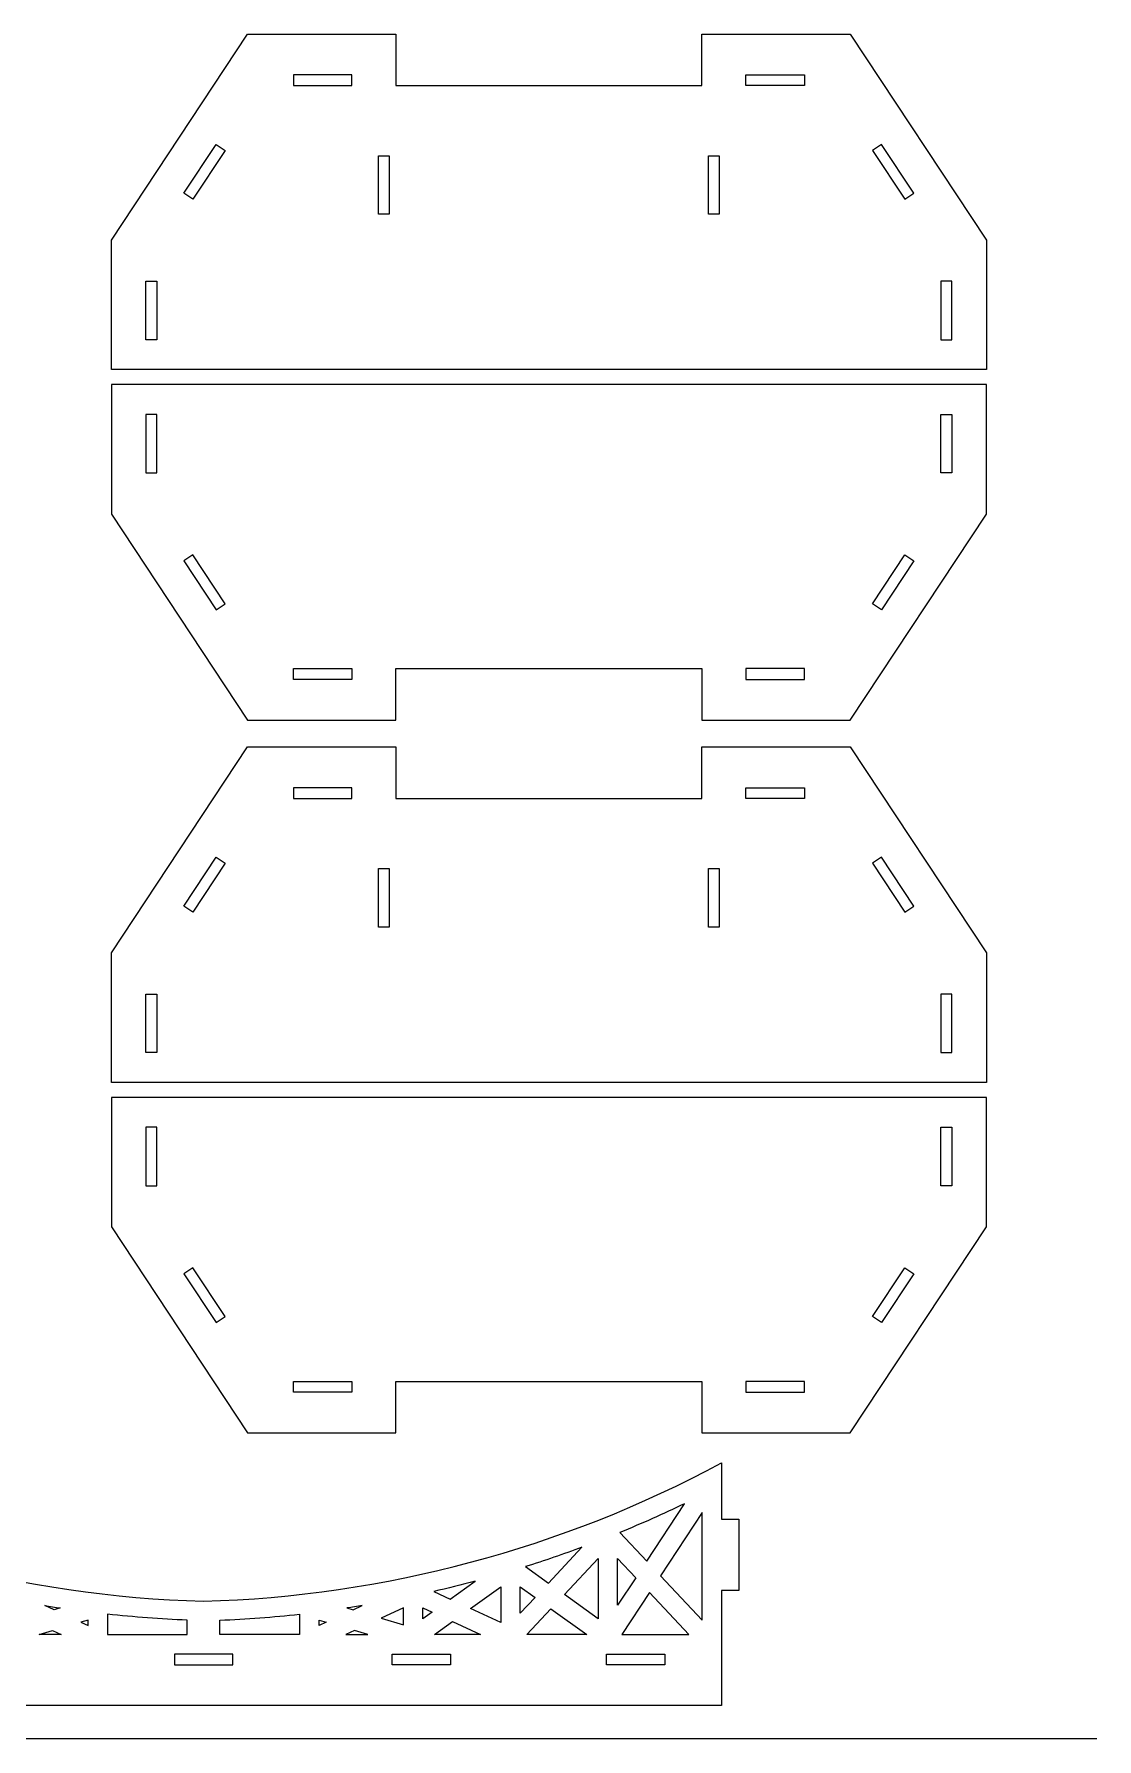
# Model space of a CAD drawing. Header units: millimetres. Extents: x -924 to 692, y -968 to 888.
# Drawn here: x -357 to 36, y -968 to -338 of the extents above; entities that cross this region are included whole.
import ezdxf

# ---------------------------------------------------------------- set-up
doc = ezdxf.new("R2010")
doc.units = ezdxf.units.MM
doc.header["$MEASUREMENT"] = 0

msp = doc.modelspace()

# ---------------------------------------------------------------- linework, layer by layer
at = {"lineweight": 5}
for points, knots in [([(-222.9855, -337.7249), (-222.9855, -337.7249), (-277.7967, -337.7249), (-277.7967, -337.7249), (-277.7967, -337.7249), (-277.7967, -337.7249), (-328.1288, -413.8534), (-328.1288, -413.8534), (-328.1288, -413.8534), (-328.1288, -413.8534), (-328.1288, -461.6747), (-328.1288, -461.6747), (-328.1288, -461.6747), (-328.1288, -461.6747), (-4.6168, -461.6747), (-4.6168, -461.6747), (-4.6168, -461.6747), (-4.6168, -461.6747), (-4.6168, -413.8534), (-4.6168, -413.8534), (-4.6168, -413.8534), (-4.6168, -413.8534), (-54.9488, -337.7249), (-54.9488, -337.7249), (-54.9488, -337.7249), (-54.9488, -337.7249), (-109.76, -337.7249), (-109.76, -337.7249), (-109.76, -337.7249), (-109.76, -337.7249), (-109.76, -356.7657), (-109.76, -356.7657), (-109.76, -356.7657), (-109.76, -356.7657), (-222.9855, -356.7657), (-222.9855, -356.7657), (-222.9855, -356.7657), (-222.9855, -356.7657), (-222.9855, -337.7249), (-222.9855, -337.7249)], [0, 0, 0, 0, 0.1, 0.1, 0.1, 0.1, 0.2, 0.2, 0.2, 0.2, 0.3, 0.3, 0.3, 0.3, 0.4, 0.4, 0.4, 0.4, 0.5, 0.5, 0.5, 0.5, 0.6, 0.6, 0.6, 0.6, 0.7, 0.7, 0.7, 0.7, 0.8, 0.8, 0.8, 0.8, 0.9, 0.9, 0.9, 0.9, 1, 1, 1, 1]), ([(-239.2391, -352.7657), (-239.2391, -352.7657), (-239.2391, -356.7657), (-239.2391, -356.7657), (-239.2391, -356.7657), (-239.2391, -356.7657), (-260.8391, -356.7657), (-260.8391, -356.7657), (-260.8391, -356.7657), (-260.8391, -356.7657), (-260.8391, -352.7657), (-260.8391, -352.7657), (-260.8391, -352.7657), (-260.8391, -352.7657), (-239.2391, -352.7657), (-239.2391, -352.7657)], [0, 0, 0, 0, 0.25, 0.25, 0.25, 0.25, 0.5, 0.5, 0.5, 0.5, 0.75, 0.75, 0.75, 0.75, 1, 1, 1, 1]), ([(-93.5066, -352.7657), (-93.5066, -352.7657), (-93.5066, -356.7657), (-93.5066, -356.7657), (-93.5066, -356.7657), (-93.5066, -356.7657), (-71.9066, -356.7657), (-71.9066, -356.7657), (-71.9066, -356.7657), (-71.9066, -356.7657), (-71.9066, -352.7657), (-71.9066, -352.7657), (-71.9066, -352.7657), (-71.9066, -352.7657), (-93.5066, -352.7657), (-93.5066, -352.7657)], [0, 0, 0, 0, 0.25, 0.25, 0.25, 0.25, 0.5, 0.5, 0.5, 0.5, 0.75, 0.75, 0.75, 0.75, 1, 1, 1, 1]), ([(-301.3255, -396.5217), (-301.3255, -396.5217), (-297.9887, -398.7278), (-297.9887, -398.7278), (-297.9887, -398.7278), (-297.9887, -398.7278), (-286.0762, -380.7097), (-286.0762, -380.7097), (-286.0762, -380.7097), (-286.0762, -380.7097), (-289.4128, -378.5037), (-289.4128, -378.5037), (-289.4128, -378.5037), (-289.4128, -378.5037), (-301.3255, -396.5217), (-301.3255, -396.5217)], [0, 0, 0, 0, 0.25, 0.25, 0.25, 0.25, 0.5, 0.5, 0.5, 0.5, 0.75, 0.75, 0.75, 0.75, 1, 1, 1, 1]), ([(-225.3855, -382.6571), (-225.3855, -382.6571), (-229.3855, -382.6571), (-229.3855, -382.6571), (-229.3855, -382.6571), (-229.3855, -382.6571), (-229.3855, -404.2571), (-229.3855, -404.2571), (-229.3855, -404.2571), (-229.3855, -404.2571), (-225.3855, -404.2571), (-225.3855, -404.2571), (-225.3855, -404.2571), (-225.3855, -404.2571), (-225.3855, -382.6571), (-225.3855, -382.6571)], [0, 0, 0, 0, 0.25, 0.25, 0.25, 0.25, 0.5, 0.5, 0.5, 0.5, 0.75, 0.75, 0.75, 0.75, 1, 1, 1, 1]), ([(-103.36, -382.6571), (-103.36, -382.6571), (-107.36, -382.6571), (-107.36, -382.6571), (-107.36, -382.6571), (-107.36, -382.6571), (-107.36, -404.2571), (-107.36, -404.2571), (-107.36, -404.2571), (-107.36, -404.2571), (-103.36, -404.2571), (-103.36, -404.2571), (-103.36, -404.2571), (-103.36, -404.2571), (-103.36, -382.6571), (-103.36, -382.6571)], [0, 0, 0, 0, 0.25, 0.25, 0.25, 0.25, 0.5, 0.5, 0.5, 0.5, 0.75, 0.75, 0.75, 0.75, 1, 1, 1, 1]), ([(-31.4202, -396.5217), (-31.4202, -396.5217), (-34.7568, -398.7278), (-34.7568, -398.7278), (-34.7568, -398.7278), (-34.7568, -398.7278), (-46.6695, -380.7097), (-46.6695, -380.7097), (-46.6695, -380.7097), (-46.6695, -380.7097), (-43.3327, -378.5037), (-43.3327, -378.5037), (-43.3327, -378.5037), (-43.3327, -378.5037), (-31.4202, -396.5217), (-31.4202, -396.5217)], [0, 0, 0, 0, 0.25, 0.25, 0.25, 0.25, 0.5, 0.5, 0.5, 0.5, 0.75, 0.75, 0.75, 0.75, 1, 1, 1, 1]), ([(-315.3288, -450.6702), (-315.3288, -450.6702), (-311.3288, -450.6702), (-311.3288, -450.6702), (-311.3288, -450.6702), (-311.3288, -450.6702), (-311.3288, -429.0702), (-311.3288, -429.0702), (-311.3288, -429.0702), (-311.3288, -429.0702), (-315.3288, -429.0702), (-315.3288, -429.0702), (-315.3288, -429.0702), (-315.3288, -429.0702), (-315.3288, -450.6702), (-315.3288, -450.6702)], [0, 0, 0, 0, 0.25, 0.25, 0.25, 0.25, 0.5, 0.5, 0.5, 0.5, 0.75, 0.75, 0.75, 0.75, 1, 1, 1, 1]), ([(-17.4168, -450.6702), (-17.4168, -450.6702), (-21.4168, -450.6702), (-21.4168, -450.6702), (-21.4168, -450.6702), (-21.4168, -450.6702), (-21.4168, -429.0702), (-21.4168, -429.0702), (-21.4168, -429.0702), (-21.4168, -429.0702), (-17.4168, -429.0702), (-17.4168, -429.0702), (-17.4168, -429.0702), (-17.4168, -429.0702), (-17.4168, -450.6702), (-17.4168, -450.6702)], [0, 0, 0, 0, 0.25, 0.25, 0.25, 0.25, 0.5, 0.5, 0.5, 0.5, 0.75, 0.75, 0.75, 0.75, 1, 1, 1, 1]), ([(-222.9855, -572.1838), (-222.9855, -572.1838), (-222.9855, -591.2246), (-222.9855, -591.2246), (-222.9855, -591.2246), (-222.9855, -591.2246), (-277.7967, -591.2246), (-277.7967, -591.2246), (-277.7967, -591.2246), (-277.7967, -591.2246), (-328.1288, -515.0961), (-328.1288, -515.0961), (-328.1288, -515.0961), (-328.1288, -515.0961), (-328.1288, -467.2747), (-328.1288, -467.2747), (-328.1288, -467.2747), (-328.1288, -467.2747), (-4.6168, -467.2747), (-4.6168, -467.2747), (-4.6168, -467.2747), (-4.6168, -467.2747), (-4.6168, -515.0961), (-4.6168, -515.0961), (-4.6168, -515.0961), (-4.6168, -515.0961), (-54.9488, -591.2246), (-54.9488, -591.2246), (-54.9488, -591.2246), (-54.9488, -591.2246), (-109.76, -591.2246), (-109.76, -591.2246), (-109.76, -591.2246), (-109.76, -591.2246), (-109.76, -572.1838), (-109.76, -572.1838), (-109.76, -572.1838), (-109.76, -572.1838), (-222.9855, -572.1838), (-222.9855, -572.1838)], [0, 0, 0, 0, 0.1, 0.1, 0.1, 0.1, 0.2, 0.2, 0.2, 0.2, 0.3, 0.3, 0.3, 0.3, 0.4, 0.4, 0.4, 0.4, 0.5, 0.5, 0.5, 0.5, 0.6, 0.6, 0.6, 0.6, 0.7, 0.7, 0.7, 0.7, 0.8, 0.8, 0.8, 0.8, 0.9, 0.9, 0.9, 0.9, 1, 1, 1, 1]), ([(-315.3288, -478.2793), (-315.3288, -478.2793), (-311.3288, -478.2793), (-311.3288, -478.2793), (-311.3288, -478.2793), (-311.3288, -478.2793), (-311.3288, -499.8793), (-311.3288, -499.8793), (-311.3288, -499.8793), (-311.3288, -499.8793), (-315.3288, -499.8793), (-315.3288, -499.8793), (-315.3288, -499.8793), (-315.3288, -499.8793), (-315.3288, -478.2793), (-315.3288, -478.2793)], [0, 0, 0, 0, 0.25, 0.25, 0.25, 0.25, 0.5, 0.5, 0.5, 0.5, 0.75, 0.75, 0.75, 0.75, 1, 1, 1, 1]), ([(-17.4168, -478.2793), (-17.4168, -478.2793), (-21.4168, -478.2793), (-21.4168, -478.2793), (-21.4168, -478.2793), (-21.4168, -478.2793), (-21.4168, -499.8793), (-21.4168, -499.8793), (-21.4168, -499.8793), (-21.4168, -499.8793), (-17.4168, -499.8793), (-17.4168, -499.8793), (-17.4168, -499.8793), (-17.4168, -499.8793), (-17.4168, -478.2793), (-17.4168, -478.2793)], [0, 0, 0, 0, 0.25, 0.25, 0.25, 0.25, 0.5, 0.5, 0.5, 0.5, 0.75, 0.75, 0.75, 0.75, 1, 1, 1, 1]), ([(-301.3255, -532.4278), (-301.3255, -532.4278), (-297.9887, -530.2217), (-297.9887, -530.2217), (-297.9887, -530.2217), (-297.9887, -530.2217), (-286.0762, -548.2398), (-286.0762, -548.2398), (-286.0762, -548.2398), (-286.0762, -548.2398), (-289.4128, -550.4459), (-289.4128, -550.4459), (-289.4128, -550.4459), (-289.4128, -550.4459), (-301.3255, -532.4278), (-301.3255, -532.4278)], [0, 0, 0, 0, 0.25, 0.25, 0.25, 0.25, 0.5, 0.5, 0.5, 0.5, 0.75, 0.75, 0.75, 0.75, 1, 1, 1, 1]), ([(-31.4202, -532.4278), (-31.4202, -532.4278), (-34.7568, -530.2217), (-34.7568, -530.2217), (-34.7568, -530.2217), (-34.7568, -530.2217), (-46.6695, -548.2398), (-46.6695, -548.2398), (-46.6695, -548.2398), (-46.6695, -548.2398), (-43.3327, -550.4459), (-43.3327, -550.4459), (-43.3327, -550.4459), (-43.3327, -550.4459), (-31.4202, -532.4278), (-31.4202, -532.4278)], [0, 0, 0, 0, 0.25, 0.25, 0.25, 0.25, 0.5, 0.5, 0.5, 0.5, 0.75, 0.75, 0.75, 0.75, 1, 1, 1, 1]), ([(-239.2391, -576.1838), (-239.2391, -576.1838), (-239.2391, -572.1838), (-239.2391, -572.1838), (-239.2391, -572.1838), (-239.2391, -572.1838), (-260.8391, -572.1838), (-260.8391, -572.1838), (-260.8391, -572.1838), (-260.8391, -572.1838), (-260.8391, -576.1838), (-260.8391, -576.1838), (-260.8391, -576.1838), (-260.8391, -576.1838), (-239.2391, -576.1838), (-239.2391, -576.1838)], [0, 0, 0, 0, 0.25, 0.25, 0.25, 0.25, 0.5, 0.5, 0.5, 0.5, 0.75, 0.75, 0.75, 0.75, 1, 1, 1, 1]), ([(-93.5066, -576.1838), (-93.5066, -576.1838), (-93.5066, -572.1838), (-93.5066, -572.1838), (-93.5066, -572.1838), (-93.5066, -572.1838), (-71.9066, -572.1838), (-71.9066, -572.1838), (-71.9066, -572.1838), (-71.9066, -572.1838), (-71.9066, -576.1838), (-71.9066, -576.1838), (-71.9066, -576.1838), (-71.9066, -576.1838), (-93.5066, -576.1838), (-93.5066, -576.1838)], [0, 0, 0, 0, 0.25, 0.25, 0.25, 0.25, 0.5, 0.5, 0.5, 0.5, 0.75, 0.75, 0.75, 0.75, 1, 1, 1, 1]), ([(-222.9855, -601.171), (-222.9855, -601.171), (-277.7967, -601.171), (-277.7967, -601.171), (-277.7967, -601.171), (-277.7967, -601.171), (-328.1288, -677.2995), (-328.1288, -677.2995), (-328.1288, -677.2995), (-328.1288, -677.2995), (-328.1288, -725.1208), (-328.1288, -725.1208), (-328.1288, -725.1208), (-328.1288, -725.1208), (-4.6168, -725.1208), (-4.6168, -725.1208), (-4.6168, -725.1208), (-4.6168, -725.1208), (-4.6168, -677.2995), (-4.6168, -677.2995), (-4.6168, -677.2995), (-4.6168, -677.2995), (-54.9488, -601.171), (-54.9488, -601.171), (-54.9488, -601.171), (-54.9488, -601.171), (-109.76, -601.171), (-109.76, -601.171), (-109.76, -601.171), (-109.76, -601.171), (-109.76, -620.2118), (-109.76, -620.2118), (-109.76, -620.2118), (-109.76, -620.2118), (-222.9855, -620.2118), (-222.9855, -620.2118), (-222.9855, -620.2118), (-222.9855, -620.2118), (-222.9855, -601.171), (-222.9855, -601.171)], [0, 0, 0, 0, 0.1, 0.1, 0.1, 0.1, 0.2, 0.2, 0.2, 0.2, 0.3, 0.3, 0.3, 0.3, 0.4, 0.4, 0.4, 0.4, 0.5, 0.5, 0.5, 0.5, 0.6, 0.6, 0.6, 0.6, 0.7, 0.7, 0.7, 0.7, 0.8, 0.8, 0.8, 0.8, 0.9, 0.9, 0.9, 0.9, 1, 1, 1, 1]), ([(-239.2391, -616.2118), (-239.2391, -616.2118), (-239.2391, -620.2118), (-239.2391, -620.2118), (-239.2391, -620.2118), (-239.2391, -620.2118), (-260.8391, -620.2118), (-260.8391, -620.2118), (-260.8391, -620.2118), (-260.8391, -620.2118), (-260.8391, -616.2118), (-260.8391, -616.2118), (-260.8391, -616.2118), (-260.8391, -616.2118), (-239.2391, -616.2118), (-239.2391, -616.2118)], [0, 0, 0, 0, 0.25, 0.25, 0.25, 0.25, 0.5, 0.5, 0.5, 0.5, 0.75, 0.75, 0.75, 0.75, 1, 1, 1, 1]), ([(-93.5066, -616.2118), (-93.5066, -616.2118), (-93.5066, -620.2118), (-93.5066, -620.2118), (-93.5066, -620.2118), (-93.5066, -620.2118), (-71.9066, -620.2118), (-71.9066, -620.2118), (-71.9066, -620.2118), (-71.9066, -620.2118), (-71.9066, -616.2118), (-71.9066, -616.2118), (-71.9066, -616.2118), (-71.9066, -616.2118), (-93.5066, -616.2118), (-93.5066, -616.2118)], [0, 0, 0, 0, 0.25, 0.25, 0.25, 0.25, 0.5, 0.5, 0.5, 0.5, 0.75, 0.75, 0.75, 0.75, 1, 1, 1, 1]), ([(-301.3255, -659.9678), (-301.3255, -659.9678), (-297.9887, -662.1739), (-297.9887, -662.1739), (-297.9887, -662.1739), (-297.9887, -662.1739), (-286.0762, -644.1558), (-286.0762, -644.1558), (-286.0762, -644.1558), (-286.0762, -644.1558), (-289.4128, -641.9497), (-289.4128, -641.9497), (-289.4128, -641.9497), (-289.4128, -641.9497), (-301.3255, -659.9678), (-301.3255, -659.9678)], [0, 0, 0, 0, 0.25, 0.25, 0.25, 0.25, 0.5, 0.5, 0.5, 0.5, 0.75, 0.75, 0.75, 0.75, 1, 1, 1, 1]), ([(-31.4202, -659.9678), (-31.4202, -659.9678), (-34.7568, -662.1739), (-34.7568, -662.1739), (-34.7568, -662.1739), (-34.7568, -662.1739), (-46.6695, -644.1558), (-46.6695, -644.1558), (-46.6695, -644.1558), (-46.6695, -644.1558), (-43.3327, -641.9497), (-43.3327, -641.9497), (-43.3327, -641.9497), (-43.3327, -641.9497), (-31.4202, -659.9678), (-31.4202, -659.9678)], [0, 0, 0, 0, 0.25, 0.25, 0.25, 0.25, 0.5, 0.5, 0.5, 0.5, 0.75, 0.75, 0.75, 0.75, 1, 1, 1, 1]), ([(-225.3855, -646.1032), (-225.3855, -646.1032), (-229.3855, -646.1032), (-229.3855, -646.1032), (-229.3855, -646.1032), (-229.3855, -646.1032), (-229.3855, -667.7032), (-229.3855, -667.7032), (-229.3855, -667.7032), (-229.3855, -667.7032), (-225.3855, -667.7032), (-225.3855, -667.7032), (-225.3855, -667.7032), (-225.3855, -667.7032), (-225.3855, -646.1032), (-225.3855, -646.1032)], [0, 0, 0, 0, 0.25, 0.25, 0.25, 0.25, 0.5, 0.5, 0.5, 0.5, 0.75, 0.75, 0.75, 0.75, 1, 1, 1, 1]), ([(-103.36, -646.1032), (-103.36, -646.1032), (-107.36, -646.1032), (-107.36, -646.1032), (-107.36, -646.1032), (-107.36, -646.1032), (-107.36, -667.7032), (-107.36, -667.7032), (-107.36, -667.7032), (-107.36, -667.7032), (-103.36, -667.7032), (-103.36, -667.7032), (-103.36, -667.7032), (-103.36, -667.7032), (-103.36, -646.1032), (-103.36, -646.1032)], [0, 0, 0, 0, 0.25, 0.25, 0.25, 0.25, 0.5, 0.5, 0.5, 0.5, 0.75, 0.75, 0.75, 0.75, 1, 1, 1, 1]), ([(-315.3288, -714.1163), (-315.3288, -714.1163), (-311.3288, -714.1163), (-311.3288, -714.1163), (-311.3288, -714.1163), (-311.3288, -714.1163), (-311.3288, -692.5163), (-311.3288, -692.5163), (-311.3288, -692.5163), (-311.3288, -692.5163), (-315.3288, -692.5163), (-315.3288, -692.5163), (-315.3288, -692.5163), (-315.3288, -692.5163), (-315.3288, -714.1163), (-315.3288, -714.1163)], [0, 0, 0, 0, 0.25, 0.25, 0.25, 0.25, 0.5, 0.5, 0.5, 0.5, 0.75, 0.75, 0.75, 0.75, 1, 1, 1, 1]), ([(-17.4168, -714.1163), (-17.4168, -714.1163), (-21.4168, -714.1163), (-21.4168, -714.1163), (-21.4168, -714.1163), (-21.4168, -714.1163), (-21.4168, -692.5163), (-21.4168, -692.5163), (-21.4168, -692.5163), (-21.4168, -692.5163), (-17.4168, -692.5163), (-17.4168, -692.5163), (-17.4168, -692.5163), (-17.4168, -692.5163), (-17.4168, -714.1163), (-17.4168, -714.1163)], [0, 0, 0, 0, 0.25, 0.25, 0.25, 0.25, 0.5, 0.5, 0.5, 0.5, 0.75, 0.75, 0.75, 0.75, 1, 1, 1, 1]), ([(-222.9855, -835.6298), (-222.9855, -835.6298), (-222.9855, -854.6707), (-222.9855, -854.6707), (-222.9855, -854.6707), (-222.9855, -854.6707), (-277.7967, -854.6707), (-277.7967, -854.6707), (-277.7967, -854.6707), (-277.7967, -854.6707), (-328.1288, -778.5422), (-328.1288, -778.5422), (-328.1288, -778.5422), (-328.1288, -778.5422), (-328.1288, -730.7208), (-328.1288, -730.7208), (-328.1288, -730.7208), (-328.1288, -730.7208), (-4.6168, -730.7208), (-4.6168, -730.7208), (-4.6168, -730.7208), (-4.6168, -730.7208), (-4.6168, -778.5422), (-4.6168, -778.5422), (-4.6168, -778.5422), (-4.6168, -778.5422), (-54.9488, -854.6707), (-54.9488, -854.6707), (-54.9488, -854.6707), (-54.9488, -854.6707), (-109.76, -854.6707), (-109.76, -854.6707), (-109.76, -854.6707), (-109.76, -854.6707), (-109.76, -835.6298), (-109.76, -835.6298), (-109.76, -835.6298), (-109.76, -835.6298), (-222.9855, -835.6298), (-222.9855, -835.6298)], [0, 0, 0, 0, 0.1, 0.1, 0.1, 0.1, 0.2, 0.2, 0.2, 0.2, 0.3, 0.3, 0.3, 0.3, 0.4, 0.4, 0.4, 0.4, 0.5, 0.5, 0.5, 0.5, 0.6, 0.6, 0.6, 0.6, 0.7, 0.7, 0.7, 0.7, 0.8, 0.8, 0.8, 0.8, 0.9, 0.9, 0.9, 0.9, 1, 1, 1, 1]), ([(-315.3288, -741.7253), (-315.3288, -741.7253), (-311.3288, -741.7253), (-311.3288, -741.7253), (-311.3288, -741.7253), (-311.3288, -741.7253), (-311.3288, -763.3253), (-311.3288, -763.3253), (-311.3288, -763.3253), (-311.3288, -763.3253), (-315.3288, -763.3253), (-315.3288, -763.3253), (-315.3288, -763.3253), (-315.3288, -763.3253), (-315.3288, -741.7253), (-315.3288, -741.7253)], [0, 0, 0, 0, 0.25, 0.25, 0.25, 0.25, 0.5, 0.5, 0.5, 0.5, 0.75, 0.75, 0.75, 0.75, 1, 1, 1, 1]), ([(-17.4168, -741.7253), (-17.4168, -741.7253), (-21.4168, -741.7253), (-21.4168, -741.7253), (-21.4168, -741.7253), (-21.4168, -741.7253), (-21.4168, -763.3253), (-21.4168, -763.3253), (-21.4168, -763.3253), (-21.4168, -763.3253), (-17.4168, -763.3253), (-17.4168, -763.3253), (-17.4168, -763.3253), (-17.4168, -763.3253), (-17.4168, -741.7253), (-17.4168, -741.7253)], [0, 0, 0, 0, 0.25, 0.25, 0.25, 0.25, 0.5, 0.5, 0.5, 0.5, 0.75, 0.75, 0.75, 0.75, 1, 1, 1, 1]), ([(-301.3255, -795.8738), (-301.3255, -795.8738), (-297.9887, -793.6678), (-297.9887, -793.6678), (-297.9887, -793.6678), (-297.9887, -793.6678), (-286.0762, -811.6859), (-286.0762, -811.6859), (-286.0762, -811.6859), (-286.0762, -811.6859), (-289.4128, -813.8918), (-289.4128, -813.8918), (-289.4128, -813.8918), (-289.4128, -813.8918), (-301.3255, -795.8738), (-301.3255, -795.8738)], [0, 0, 0, 0, 0.25, 0.25, 0.25, 0.25, 0.5, 0.5, 0.5, 0.5, 0.75, 0.75, 0.75, 0.75, 1, 1, 1, 1]), ([(-31.4202, -795.8738), (-31.4202, -795.8738), (-34.7568, -793.6678), (-34.7568, -793.6678), (-34.7568, -793.6678), (-34.7568, -793.6678), (-46.6695, -811.6859), (-46.6695, -811.6859), (-46.6695, -811.6859), (-46.6695, -811.6859), (-43.3327, -813.8918), (-43.3327, -813.8918), (-43.3327, -813.8918), (-43.3327, -813.8918), (-31.4202, -795.8738), (-31.4202, -795.8738)], [0, 0, 0, 0, 0.25, 0.25, 0.25, 0.25, 0.5, 0.5, 0.5, 0.5, 0.75, 0.75, 0.75, 0.75, 1, 1, 1, 1]), ([(-239.2391, -839.6298), (-239.2391, -839.6298), (-239.2391, -835.6298), (-239.2391, -835.6298), (-239.2391, -835.6298), (-239.2391, -835.6298), (-260.8391, -835.6298), (-260.8391, -835.6298), (-260.8391, -835.6298), (-260.8391, -835.6298), (-260.8391, -839.6298), (-260.8391, -839.6298), (-260.8391, -839.6298), (-260.8391, -839.6298), (-239.2391, -839.6298), (-239.2391, -839.6298)], [0, 0, 0, 0, 0.25, 0.25, 0.25, 0.25, 0.5, 0.5, 0.5, 0.5, 0.75, 0.75, 0.75, 0.75, 1, 1, 1, 1]), ([(-93.5066, -839.6298), (-93.5066, -839.6298), (-93.5066, -835.6298), (-93.5066, -835.6298), (-93.5066, -835.6298), (-93.5066, -835.6298), (-71.9066, -835.6298), (-71.9066, -835.6298), (-71.9066, -835.6298), (-71.9066, -835.6298), (-71.9066, -839.6298), (-71.9066, -839.6298), (-71.9066, -839.6298), (-71.9066, -839.6298), (-93.5066, -839.6298), (-93.5066, -839.6298)], [0, 0, 0, 0, 0.25, 0.25, 0.25, 0.25, 0.5, 0.5, 0.5, 0.5, 0.75, 0.75, 0.75, 0.75, 1, 1, 1, 1]), ([(-102.5354, -865.755), (-161.5144, -897.4579), (-227.1084, -914.9616), (-294.0408, -916.8722), (-294.0408, -916.8722), (-360.9736, -914.9664), (-426.5652, -897.4538), (-485.5463, -865.755), (-485.5463, -865.755), (-485.5463, -865.755), (-485.5463, -886.495), (-485.5463, -886.495), (-485.5463, -886.495), (-485.5463, -886.495), (-491.9463, -886.495), (-491.9463, -886.495), (-491.9463, -886.495), (-491.9463, -886.495), (-491.9463, -912.895), (-491.9463, -912.895), (-491.9463, -912.895), (-491.9463, -912.895), (-485.5463, -912.895), (-485.5463, -912.895), (-485.5463, -912.895), (-485.5463, -912.895), (-485.5463, -955.4274), (-485.5463, -955.4274), (-485.5463, -955.4274), (-485.5463, -955.4274), (-102.5354, -955.4274), (-102.5354, -955.4274), (-102.5354, -955.4274), (-102.5354, -955.4274), (-102.5354, -912.895), (-102.5354, -912.895), (-102.5354, -912.895), (-102.5354, -912.895), (-96.1354, -912.895), (-96.1354, -912.895), (-96.1354, -912.895), (-96.1354, -912.895), (-96.1354, -886.495), (-96.1354, -886.495), (-96.1354, -886.495), (-96.1354, -886.495), (-102.5354, -886.495), (-102.5354, -886.495), (-102.5354, -886.495), (-102.5354, -886.495), (-102.5354, -865.755), (-102.5354, -865.755)], [0, 0, 0, 0, 0.07692308, 0.07692308, 0.07692308, 0.07692308, 0.15384615, 0.15384615, 0.15384615, 0.15384615, 0.23076923, 0.23076923, 0.23076923, 0.23076923, 0.30769231, 0.30769231, 0.30769231, 0.30769231, 0.38461538, 0.38461538, 0.38461538, 0.38461538, 0.46153846, 0.46153846, 0.46153846, 0.46153846, 0.53846154, 0.53846154, 0.53846154, 0.53846154, 0.61538462, 0.61538462, 0.61538462, 0.61538462, 0.69230769, 0.69230769, 0.69230769, 0.69230769, 0.76923077, 0.76923077, 0.76923077, 0.76923077, 0.84615385, 0.84615385, 0.84615385, 0.84615385, 0.92307692, 0.92307692, 0.92307692, 0.92307692, 1, 1, 1, 1]), ([(-130.1804, -902.0147), (-130.1804, -902.0147), (-140.0796, -891.4474), (-140.0796, -891.4474), (-140.0796, -891.4474), (-132.0266, -888.1405), (-124.0744, -884.5944), (-116.233, -880.8133), (-116.233, -880.8133), (-116.233, -880.8133), (-130.1804, -902.0147), (-130.1804, -902.0147)], [0, 0, 0, 0, 0.33333333, 0.33333333, 0.33333333, 0.33333333, 0.66666667, 0.66666667, 0.66666667, 0.66666667, 1, 1, 1, 1]), ([(-109.7354, -923.8397), (-109.7354, -923.8397), (-125.1175, -907.4194), (-125.1175, -907.4194), (-125.1175, -907.4194), (-125.1175, -907.4194), (-109.7354, -884.0366), (-109.7354, -884.0366), (-109.7354, -884.0366), (-109.7354, -884.0366), (-109.7354, -923.8397), (-109.7354, -923.8397)], [0, 0, 0, 0, 0.33333333, 0.33333333, 0.33333333, 0.33333333, 0.66666667, 0.66666667, 0.66666667, 0.66666667, 1, 1, 1, 1]), ([(-154.1338, -896.9371), (-154.1338, -896.9371), (-166.5229, -910.1626), (-166.5229, -910.1626), (-166.5229, -910.1626), (-166.5229, -910.1626), (-174.9914, -904.0805), (-174.9914, -904.0805), (-174.9914, -904.0805), (-167.9799, -901.8749), (-161.0253, -899.493), (-154.1338, -896.9371)], [0, 0, 0, 0, 0.33333333, 0.33333333, 0.33333333, 0.33333333, 0.66666667, 0.66666667, 0.66666667, 0.66666667, 1, 1, 1, 1]), ([(-148.1354, -923.3686), (-148.1354, -923.3686), (-148.1354, -901.0654), (-148.1354, -901.0654), (-148.1354, -901.0654), (-148.1354, -901.0654), (-160.6253, -914.3982), (-160.6253, -914.3982), (-160.6253, -914.3982), (-160.6253, -914.3982), (-148.1354, -923.3686), (-148.1354, -923.3686)], [0, 0, 0, 0, 0.33333333, 0.33333333, 0.33333333, 0.33333333, 0.66666667, 0.66666667, 0.66666667, 0.66666667, 1, 1, 1, 1]), ([(-140.9354, -918.3637), (-140.9354, -918.3637), (-134.2503, -908.2016), (-134.2503, -908.2016), (-134.2503, -908.2016), (-134.2503, -908.2016), (-140.9354, -901.0654), (-140.9354, -901.0654), (-140.9354, -901.0654), (-140.9354, -901.0654), (-140.9354, -918.3637), (-140.9354, -918.3637)], [0, 0, 0, 0, 0.33333333, 0.33333333, 0.33333333, 0.33333333, 0.66666667, 0.66666667, 0.66666667, 0.66666667, 1, 1, 1, 1]), ([(-193.6055, -909.4858), (-193.6055, -909.4858), (-202.8157, -916.1006), (-202.8157, -916.1006), (-202.8157, -916.1006), (-202.8157, -916.1006), (-208.9205, -913.2733), (-208.9205, -913.2733), (-208.9205, -913.2733), (-203.7932, -912.1029), (-198.6874, -910.8403), (-193.6055, -909.4858)], [0, 0, 0, 0, 0.33333333, 0.33333333, 0.33333333, 0.33333333, 0.66666667, 0.66666667, 0.66666667, 0.66666667, 1, 1, 1, 1]), ([(-184.1354, -924.7518), (-184.1354, -924.7518), (-184.1354, -911.5488), (-184.1354, -911.5488), (-184.1354, -911.5488), (-184.1354, -911.5488), (-195.3117, -919.5758), (-195.3117, -919.5758), (-195.3117, -919.5758), (-195.3117, -919.5758), (-184.1354, -924.7518), (-184.1354, -924.7518)], [0, 0, 0, 0, 0.33333333, 0.33333333, 0.33333333, 0.33333333, 0.66666667, 0.66666667, 0.66666667, 0.66666667, 1, 1, 1, 1]), ([(-176.9354, -921.2776), (-176.9354, -921.2776), (-171.4871, -915.4618), (-171.4871, -915.4618), (-171.4871, -915.4618), (-171.4871, -915.4618), (-176.9354, -911.5488), (-176.9354, -911.5488), (-176.9354, -911.5488), (-176.9354, -911.5488), (-176.9354, -921.2776), (-176.9354, -921.2776)], [0, 0, 0, 0, 0.33333333, 0.33333333, 0.33333333, 0.33333333, 0.66666667, 0.66666667, 0.66666667, 0.66666667, 1, 1, 1, 1]), ([(-346.9975, -919.3594), (-348.9156, -919.0702), (-350.8317, -918.7683), (-352.7458, -918.4538), (-352.7458, -918.4538), (-352.7458, -918.4538), (-349.3108, -920.0446), (-349.3108, -920.0446), (-349.3108, -920.0446), (-349.3108, -920.0446), (-346.9975, -919.3594), (-346.9975, -919.3594)], [0, 0, 0, 0, 0.33333333, 0.33333333, 0.33333333, 0.33333333, 0.66666667, 0.66666667, 0.66666667, 0.66666667, 1, 1, 1, 1]), ([(-241.0844, -919.3594), (-239.1663, -919.0702), (-237.2501, -918.7683), (-235.336, -918.4538), (-235.336, -918.4538), (-235.336, -918.4538), (-238.7711, -920.0446), (-238.7711, -920.0446), (-238.7711, -920.0446), (-238.7711, -920.0446), (-241.0844, -919.3594), (-241.0844, -919.3594)], [0, 0, 0, 0, 0.33333333, 0.33333333, 0.33333333, 0.33333333, 0.66666667, 0.66666667, 0.66666667, 0.66666667, 1, 1, 1, 1]), ([(-220.1354, -925.5653), (-220.1354, -925.5653), (-228.322, -923.14), (-228.322, -923.14), (-228.322, -923.14), (-228.322, -923.14), (-220.1354, -919.3486), (-220.1354, -919.3486), (-220.1354, -919.3486), (-220.1354, -919.3486), (-220.1354, -925.5653), (-220.1354, -925.5653)], [0, 0, 0, 0, 0.33333333, 0.33333333, 0.33333333, 0.33333333, 0.66666667, 0.66666667, 0.66666667, 0.66666667, 1, 1, 1, 1]), ([(-212.9354, -923.3686), (-212.9354, -923.3686), (-209.5324, -920.9246), (-209.5324, -920.9246), (-209.5324, -920.9246), (-209.5324, -920.9246), (-212.9354, -919.3486), (-212.9354, -919.3486), (-212.9354, -919.3486), (-212.9354, -919.3486), (-212.9354, -923.3686), (-212.9354, -923.3686)], [0, 0, 0, 0, 0.33333333, 0.33333333, 0.33333333, 0.33333333, 0.66666667, 0.66666667, 0.66666667, 0.66666667, 1, 1, 1, 1]), ([(-165.5895, -919.6976), (-165.5895, -919.6976), (-174.4783, -929.1864), (-174.4783, -929.1864), (-174.4783, -929.1864), (-174.4783, -929.1864), (-152.3775, -929.1864), (-152.3775, -929.1864), (-152.3775, -929.1864), (-152.3775, -929.1864), (-165.5895, -919.6976), (-165.5895, -919.6976)], [0, 0, 0, 0, 0.33333333, 0.33333333, 0.33333333, 0.33333333, 0.66666667, 0.66666667, 0.66666667, 0.66666667, 1, 1, 1, 1]), ([(-139.4368, -929.1864), (-139.4368, -929.1864), (-129.1874, -913.6062), (-129.1874, -913.6062), (-129.1874, -913.6062), (-129.1874, -913.6062), (-114.5924, -929.1864), (-114.5924, -929.1864), (-114.5924, -929.1864), (-114.5924, -929.1864), (-139.4368, -929.1864), (-139.4368, -929.1864)], [0, 0, 0, 0, 0.33333333, 0.33333333, 0.33333333, 0.33333333, 0.66666667, 0.66666667, 0.66666667, 0.66666667, 1, 1, 1, 1]), ([(-339.4218, -924.6243), (-339.4218, -924.6243), (-336.7464, -923.8318), (-336.7464, -923.8318), (-336.7464, -923.8318), (-336.7464, -923.8318), (-336.7464, -925.8634), (-336.7464, -925.8634), (-336.7464, -925.8634), (-336.7464, -925.8634), (-339.4218, -924.6243), (-339.4218, -924.6243)], [0, 0, 0, 0, 0.33333333, 0.33333333, 0.33333333, 0.33333333, 0.66666667, 0.66666667, 0.66666667, 0.66666667, 1, 1, 1, 1]), ([(-300.0408, -923.8656), (-300.0408, -923.8656), (-300.0408, -929.1864), (-300.0408, -929.1864), (-300.0408, -929.1864), (-300.0408, -929.1864), (-329.5464, -929.1864), (-329.5464, -929.1864), (-329.5464, -929.1864), (-329.5464, -929.1864), (-329.5464, -921.6317), (-329.5464, -921.6317), (-329.5464, -921.6317), (-319.7391, -922.7088), (-309.8988, -923.4538), (-300.0408, -923.8656)], [0, 0, 0, 0, 0.25, 0.25, 0.25, 0.25, 0.5, 0.5, 0.5, 0.5, 0.75, 0.75, 0.75, 0.75, 1, 1, 1, 1]), ([(-288.0408, -923.8656), (-288.0408, -923.8656), (-288.0408, -929.1864), (-288.0408, -929.1864), (-288.0408, -929.1864), (-288.0408, -929.1864), (-258.5354, -929.1864), (-258.5354, -929.1864), (-258.5354, -929.1864), (-258.5354, -929.1864), (-258.5354, -921.6317), (-258.5354, -921.6317), (-258.5354, -921.6317), (-268.3423, -922.7088), (-278.1836, -923.4538), (-288.0408, -923.8656)], [0, 0, 0, 0, 0.25, 0.25, 0.25, 0.25, 0.5, 0.5, 0.5, 0.5, 0.75, 0.75, 0.75, 0.75, 1, 1, 1, 1]), ([(-248.66, -924.6243), (-248.66, -924.6243), (-251.3354, -923.8318), (-251.3354, -923.8318), (-251.3354, -923.8318), (-251.3354, -923.8318), (-251.3354, -925.8634), (-251.3354, -925.8634), (-251.3354, -925.8634), (-251.3354, -925.8634), (-248.66, -924.6243), (-248.66, -924.6243)], [0, 0, 0, 0, 0.33333333, 0.33333333, 0.33333333, 0.33333333, 0.66666667, 0.66666667, 0.66666667, 0.66666667, 1, 1, 1, 1]), ([(-191.693, -929.1864), (-191.693, -929.1864), (-202.0285, -924.3998), (-202.0285, -924.3998), (-202.0285, -924.3998), (-202.0285, -924.3998), (-208.6932, -929.1864), (-208.6932, -929.1864), (-208.6932, -929.1864), (-208.6932, -929.1864), (-191.693, -929.1864), (-191.693, -929.1864)], [0, 0, 0, 0, 0.33333333, 0.33333333, 0.33333333, 0.33333333, 0.66666667, 0.66666667, 0.66666667, 0.66666667, 1, 1, 1, 1]), ([(-349.8709, -927.7198), (-349.8709, -927.7198), (-354.8215, -929.1864), (-354.8215, -929.1864), (-354.8215, -929.1864), (-354.8215, -929.1864), (-346.7042, -929.1864), (-346.7042, -929.1864), (-346.7042, -929.1864), (-346.7042, -929.1864), (-349.8709, -927.7198), (-349.8709, -927.7198)], [0, 0, 0, 0, 0.33333333, 0.33333333, 0.33333333, 0.33333333, 0.66666667, 0.66666667, 0.66666667, 0.66666667, 1, 1, 1, 1]), ([(-238.2109, -927.7198), (-238.2109, -927.7198), (-233.2604, -929.1864), (-233.2604, -929.1864), (-233.2604, -929.1864), (-233.2604, -929.1864), (-241.3776, -929.1864), (-241.3776, -929.1864), (-241.3776, -929.1864), (-241.3776, -929.1864), (-238.2109, -927.7198), (-238.2109, -927.7198)], [0, 0, 0, 0, 0.33333333, 0.33333333, 0.33333333, 0.33333333, 0.66666667, 0.66666667, 0.66666667, 0.66666667, 1, 1, 1, 1]), ([(-283.2408, -936.3864), (-283.2408, -936.3864), (-283.2408, -940.3864), (-283.2408, -940.3864), (-283.2408, -940.3864), (-283.2408, -940.3864), (-304.8408, -940.3864), (-304.8408, -940.3864), (-304.8408, -940.3864), (-304.8408, -940.3864), (-304.8408, -936.3864), (-304.8408, -936.3864), (-304.8408, -936.3864), (-304.8408, -936.3864), (-283.2408, -936.3864), (-283.2408, -936.3864)], [0, 0, 0, 0, 0.25, 0.25, 0.25, 0.25, 0.5, 0.5, 0.5, 0.5, 0.75, 0.75, 0.75, 0.75, 1, 1, 1, 1]), ([(-202.7346, -940.3864), (-202.7346, -940.3864), (-202.7346, -936.3864), (-202.7346, -936.3864), (-202.7346, -936.3864), (-202.7346, -936.3864), (-224.3346, -936.3864), (-224.3346, -936.3864), (-224.3346, -936.3864), (-224.3346, -936.3864), (-224.3346, -940.3864), (-224.3346, -940.3864), (-224.3346, -940.3864), (-224.3346, -940.3864), (-202.7346, -940.3864), (-202.7346, -940.3864)], [0, 0, 0, 0, 0.25, 0.25, 0.25, 0.25, 0.5, 0.5, 0.5, 0.5, 0.75, 0.75, 0.75, 0.75, 1, 1, 1, 1]), ([(-123.5061, -940.3864), (-123.5061, -940.3864), (-123.5061, -936.3864), (-123.5061, -936.3864), (-123.5061, -936.3864), (-123.5061, -936.3864), (-145.1061, -936.3864), (-145.1061, -936.3864), (-145.1061, -936.3864), (-145.1061, -936.3864), (-145.1061, -940.3864), (-145.1061, -940.3864), (-145.1061, -940.3864), (-145.1061, -940.3864), (-123.5061, -940.3864), (-123.5061, -940.3864)], [0, 0, 0, 0, 0.25, 0.25, 0.25, 0.25, 0.5, 0.5, 0.5, 0.5, 0.75, 0.75, 0.75, 0.75, 1, 1, 1, 1])]:
    msp.add_open_spline(points, degree=3, knots=knots, dxfattribs=at)
msp.add_open_spline([(36.2676, -967.7419), (36.2676, -967.7419), (-923.7322, -967.7419), (-923.7322, -967.7419)], degree=3, dxfattribs=at)

doc.saveas('drawing.dxf')
